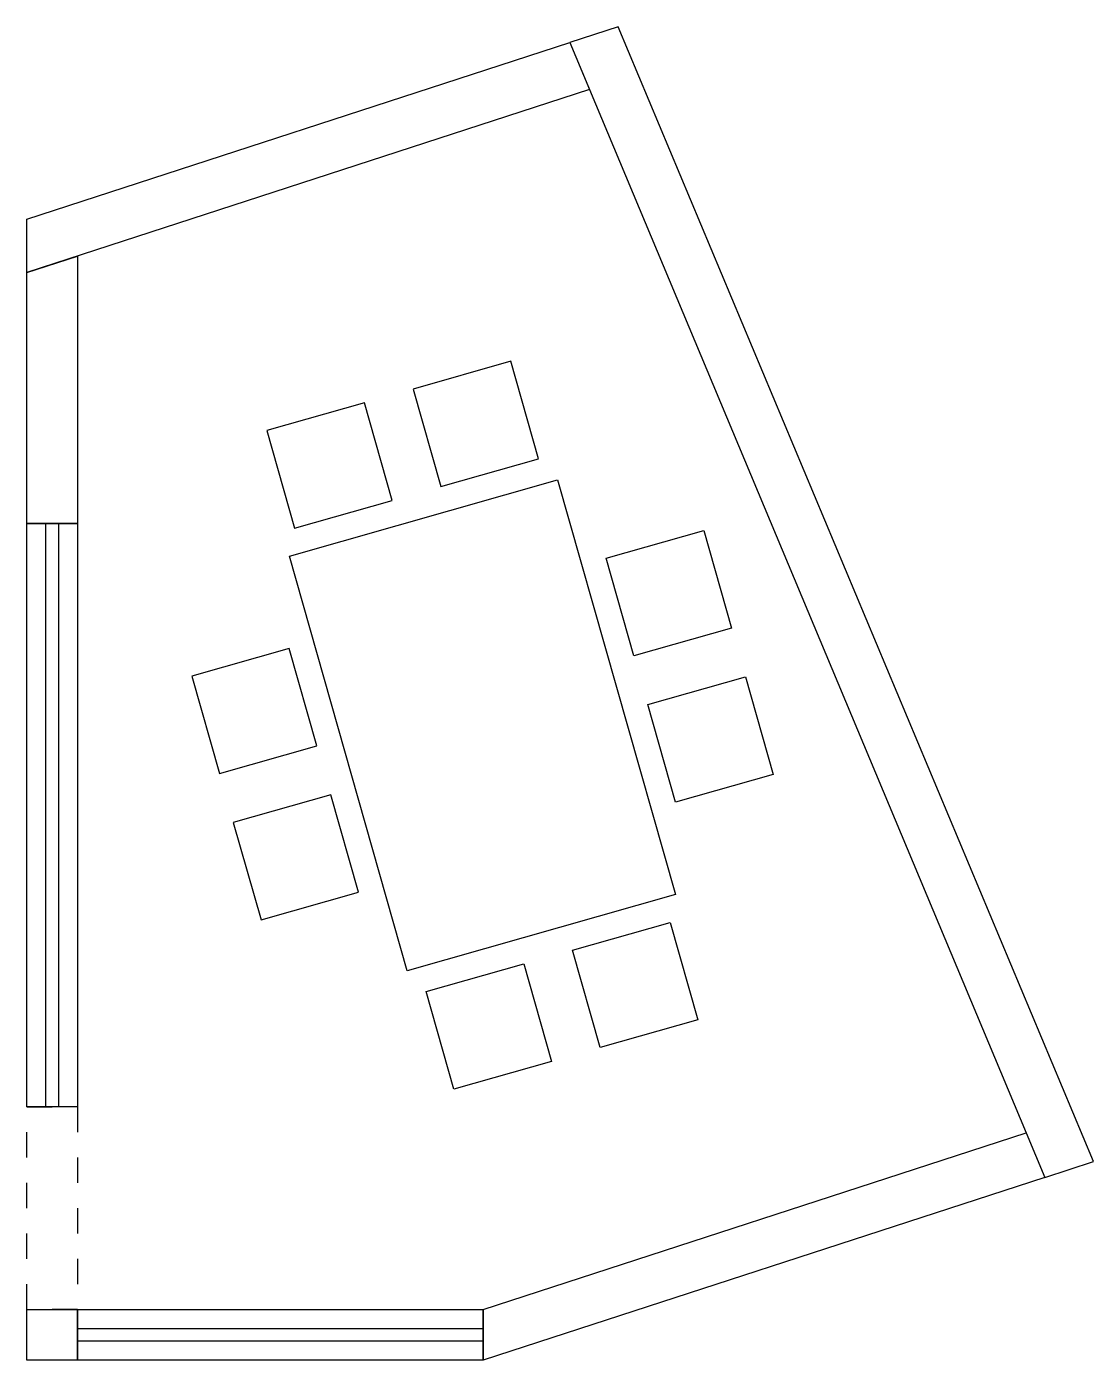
# Model space of a CAD drawing. Header units: metres. Extents: x -41.88 to -37.67, y 12.92 to 18.18.
import ezdxf

# ---------------------------------------------------------------- set-up
doc = ezdxf.new("R2010")
doc.units = ezdxf.units.M
doc.linetypes.add('Dashed', pattern=[0.01, 0.005, -0.005])
for name, color, linetype, true_color in [('墙体', 1, 'Continuous', 0xff0000), ('桌子', 100, 'Continuous', 0x00ff32), ('椅子', 160, 'Continuous', 0x004cff), ('玻璃', 4, 'Continuous', 0x00ffe7)]:
    doc.layers.add(name, color=color, linetype=linetype, true_color=true_color)
doc.layers.add('虚线', color=7, linetype='Dashed')

msp = doc.modelspace()

# ---------------------------------------------------------------- linework, layer by layer
at = {"layer": '墙体'}
for p, q in [((-41.8752, 17.2144), (-41.6752, 17.2795)), ((-41.6752, 17.2795), (-41.6752, 16.2248)), ((-41.8752, 16.2248), (-41.8752, 17.2144)), ((-41.6752, 16.2248), (-41.8752, 16.2248))]:
    msp.add_line(p, q, dxfattribs=at)
for points in [[(-37.9328, 13.8222), (-37.8591, 13.6462), (-37.6683, 13.7083), (-39.542, 18.1843), (-39.7328, 18.1222)], [(-39.6553, 17.9371), (-41.8752, 17.2144), (-41.8752, 17.4248), (-39.7328, 18.1222)], [(-41.8752, 16.2248), (-41.6752, 16.2248), (-41.6752, 13.9248), (-41.8752, 13.9248)], [(-40.0752, 12.9248), (-40.0752, 13.1248), (-37.9328, 13.8222), (-37.8591, 13.6462)], [(-41.8752, 13.1248), (-41.6752, 13.1248), (-41.6752, 12.9248), (-41.8752, 12.9248)], [(-41.6752, 13.1248), (-40.0752, 13.1248), (-40.0752, 12.9248), (-41.6752, 12.9248)]]:
    msp.add_lwpolyline(points, close=True, dxfattribs=at)
at = {"layer": '桌子'}
msp.add_lwpolyline([(-40.8389, 16.0966), (-39.7811, 16.3971), (-39.3166, 14.7618), (-40.3744, 14.4613)], close=True, dxfattribs=at)
at = {"layer": '椅子'}
for points in [[(-39.9657, 16.8645), (-40.3504, 16.7552), (-40.2411, 16.3704), (-39.8564, 16.4797)], [(-40.5428, 16.7005), (-40.9276, 16.5912), (-40.8183, 16.2064), (-40.4335, 16.3157)], [(-39.5892, 16.0877), (-39.2045, 16.197), (-39.0952, 15.8123), (-39.48, 15.703)], [(-40.8395, 15.7326), (-41.2243, 15.6233), (-41.115, 15.2385), (-40.7302, 15.3478)], [(-39.4253, 15.5106), (-39.0405, 15.6199), (-38.9312, 15.2351), (-39.316, 15.1258)], [(-40.6756, 15.1554), (-41.0603, 15.0462), (-40.951, 14.6614), (-40.5663, 14.7707)], [(-39.2279, 14.2672), (-39.6127, 14.1579), (-39.722, 14.5427), (-39.3372, 14.652)], [(-39.8051, 14.1033), (-40.1899, 13.994), (-40.2992, 14.3787), (-39.9144, 14.488)]]:
    msp.add_lwpolyline(points, close=True, dxfattribs=at)
at = {"layer": '玻璃'}
for points in [[(-41.8002, 16.2248), (-41.7502, 16.2248), (-41.7502, 13.9248), (-41.8002, 13.9248)], [(-41.6752, 13.0498), (-40.0752, 13.0498), (-40.0752, 12.9998), (-41.6752, 12.9998)]]:
    msp.add_lwpolyline(points, close=True, dxfattribs=at)
at = {"layer": '虚线'}
msp.add_lwpolyline([(-41.8752, 13.9248), (-41.6752, 13.9248), (-41.6752, 13.1248), (-41.8752, 13.1248)], close=True, dxfattribs=at)

doc.saveas('drawing.dxf')
